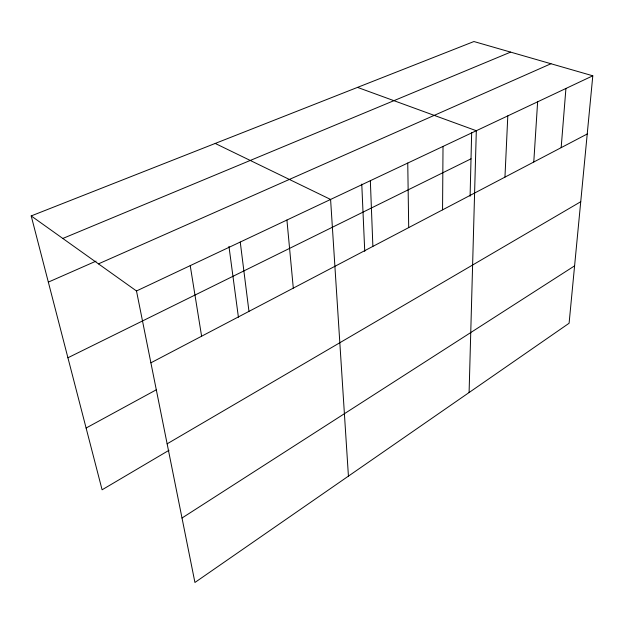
<?xml version="1.0" encoding="UTF-8"?>
<svg xmlns="http://www.w3.org/2000/svg" width="624" height="624" viewBox="0 0 624 624"><rect width="100%" height="100%" fill="white"/><g stroke="black" fill="none" stroke-linecap="round" stroke-linejoin="round"><path stroke-width="0.94" d="M442.556 209.851L443.017 146.429M470.09 196.287L471.666 132.647M469.092 392.535L476.315 130.728L357.513 87.391M504.956 177.13L507.803 115.877M533.777 162.014L537.631 101.813M561.163 147.646L565.929 88.475M592.8 75.8L569.096 323.255L194.93 582.465L136.492 290.971L31.2 215.927L473.928 41.535L592.8 75.8L136.492 290.971M182.005 518.021L574.595 265.855M169.003 450.286L102.094 489.793L31.2 215.927M167.131 443.828L580.741 201.724M86.104 428.025L156.226 389.836M150.891 362.817L587.231 133.981M67.915 357.77L471.019 158.831M98.459 263.866L550.953 63.742M48.337 282.118L96.057 261.128M62.813 238.454L510.619 52.112M215.202 143.442L330.587 199.446L348.426 476.128M190.226 265.637L201.607 336.227M228.953 246.379L238.415 317.249M240.248 242.05L248.968 311.384M286.923 220.038L293.303 288.132M361.772 184.119L364.744 251.386M370.344 180.703L372.879 246.394M407.753 163.059L408.704 227.612"/></g></svg>
